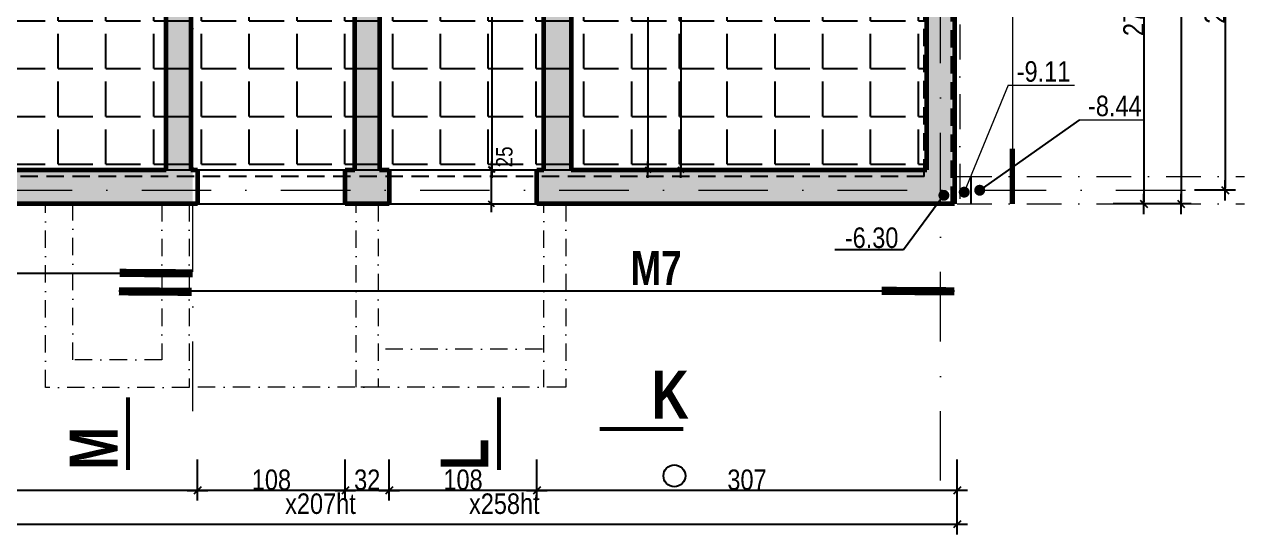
# Model space of a CAD drawing. Header units: millimetres. Extents: x 16050 to 21990, y -27198 to -22998.
# Drawn here: x 18451 to 19342, y -25696 to -25323 of the extents above; entities that cross this region are included whole.
import ezdxf
from ezdxf.enums import TextEntityAlignment as Align

# ---------------------------------------------------------------- set-up
doc = ezdxf.new("R2010")
doc.units = ezdxf.units.MM
doc.linetypes.add('CACHEX2', pattern=[19.05, 12.7, -6.35])
doc.linetypes.add('TIRETPTX2', pattern=[50.8, 25.4, -12.7, 0, -12.7])
for name, color, linetype in [('01_cote_gen', 4, 'Continuous'), ('01_linteaux', 2, 'Continuous'), ('01_murs_sup', 2, 'CACHEX2'), ('01_poch_murs', 253, 'Continuous'), ('01_texte', 230, 'Continuous'), ('AA_COTES', 2, 'Continuous')]:
    doc.layers.add(name, color=color, linetype=linetype)
doc.layers.add('01_murs_coup', color=5, linetype='Continuous', lineweight=60)
doc.layers.add('01_tram_axes', color=2, linetype='TIRETPTX2', lineweight=9)
doc.styles.add('ARIAL NA', font='ARIALN.TTF')
doc.styles.add('Arial Narrow', font='ARIALN.TTF')
doc.styles.add('impact', font='impact.ttf')
doc.styles.add('STYLE2', font='ARIALN.TTF')
doc.dimstyles.new('JB50', dxfattribs={"dimscale": 0.1, "dimtxt": 150, "dimasz": 15, "dimexe": 0.1, "dimexo": 0.1, "dimgap": 0.09, "dimtad": 1, "dimdec": 1, "dimdsep": 46, "dimtxsty": 'STYLE2', "dimblk1": 'BOND_G', "dimblk2": 'BOND_D', "dimsah": 1, "dimcen": 1.5, "dimdle": 0.01, "dimse1": 1, "dimse2": 1, "dimclrd": 4, "dimclre": 2, "dimclrt": 6, "dimazin": 2, "dimtfac": 2.333333, "dimtdec": 1, "dimtix": 1, "dimtmove": 2, "dimatfit": 3, "dimldrblk": 'BOND_G', "dimfxl": 1, "dimtolj": 1, "dimtzin": 0, "dimarcsym": 0})
doc.dimstyles.new('JB50res', dxfattribs={"dimscale": 0.1, "dimtxt": 120, "dimasz": 12, "dimexe": 0.1, "dimexo": 0.1, "dimgap": 0.09, "dimtad": 1, "dimdec": 1, "dimdsep": 46, "dimtxsty": 'STYLE2', "dimblk1": 'BOND_G', "dimblk2": 'BOND_D', "dimsah": 1, "dimcen": 1.5, "dimdle": 0.01, "dimse1": 1, "dimse2": 1, "dimclrd": 4, "dimclre": 2, "dimclrt": 6, "dimazin": 2, "dimtfac": 2.333333, "dimtdec": 1, "dimtix": 1, "dimtmove": 2, "dimatfit": 3, "dimldrblk": 'BOND_G', "dimfxl": 1, "dimtolj": 1, "dimtzin": 0, "dimarcsym": 0})

# ---------------------------------------------------------------- blocks, each defined once
blk = doc.blocks.new('BOND_G')
at = {"layer": 'AA_COTES', "color": 0}
for p, q in [((0, -5), (0, 15)), ((5, 0), (-5, 0)), ((1.77, 1.77), (-1.77, -1.77))]:
    blk.add_line(p, q, dxfattribs=at)
blk = doc.blocks.new('BOND_D')
at = {"layer": 'AA_COTES', "color": 0}
for p, q in [((5, 0), (-5, 0)), ((-1.77, -1.77), (1.77, 1.77)), ((0, 5), (0, -15))]:
    blk.add_line(p, q, dxfattribs=at)
blk = doc.blocks.new('*D7354')
at = {"layer": '01_cote_gen', "color": 4, "lineweight": -2, "ltscale": 0.1, "transparency": 16777216}
blk.add_line((19130.72, -25663.69), (18826.72, -25663.69), dxfattribs=at)
at = {"layer": 'Defpoints', "color": 0, "ltscale": 0.1, "transparency": 16777216}
for p in [(18825.22, -25481.75), (19132.22, -25494.25), (18825.22, -25663.69)]:
    blk.add_point(p, dxfattribs=at)
at = {"layer": '01_cote_gen', "color": 4, "lineweight": -2, "ltscale": 0.1, "transparency": 16777216, "xscale": 1.5, "yscale": 1.5, "zscale": 1.5, "rotation": 180}
blk.add_blockref('BOND_D', (18825.22, -25663.69), dxfattribs=at)
at = {"layer": '01_cote_gen', "color": 4, "lineweight": -2, "ltscale": 0.1, "transparency": 16777216, "xscale": 1.5, "yscale": 1.5, "zscale": 1.5}
blk.add_blockref('BOND_G', (19132.22, -25663.69), dxfattribs=at)
at = {"layer": '01_cote_gen', "color": 6, "ltscale": 0.1, "transparency": 16777216, "insert": (18978.72, -25656.03), "char_height": 15, "attachment_point": 5, "style": 'STYLE2'}
blk.add_mtext('\\A1;307', dxfattribs=at)
blk = doc.blocks.new('*D7355')
at = {"layer": '01_cote_gen', "color": 4, "lineweight": -2, "ltscale": 0.1, "transparency": 16777216}
blk.add_line((18823.72, -25663.69), (18718.72, -25663.69), dxfattribs=at)
at = {"layer": 'Defpoints', "color": 0, "ltscale": 0.1, "transparency": 16777216}
for p in [(18825.22, -25481.75), (18717.22, -25494.25), (18717.22, -25663.69)]:
    blk.add_point(p, dxfattribs=at)
at = {"layer": '01_cote_gen', "color": 4, "lineweight": -2, "ltscale": 0.1, "transparency": 16777216, "xscale": 1.5, "yscale": 1.5, "zscale": 1.5, "rotation": 180}
blk.add_blockref('BOND_D', (18717.22, -25663.69), dxfattribs=at)
at = {"layer": '01_cote_gen', "color": 4, "lineweight": -2, "ltscale": 0.1, "transparency": 16777216, "xscale": 1.5, "yscale": 1.5, "zscale": 1.5}
blk.add_blockref('BOND_G', (18825.22, -25663.69), dxfattribs=at)
at = {"layer": '01_cote_gen', "color": 6, "ltscale": 0.1, "transparency": 16777216, "insert": (18771.22, -25656.03), "char_height": 15, "attachment_point": 5, "style": 'STYLE2'}
blk.add_mtext('\\A1;108', dxfattribs=at)
blk = doc.blocks.new('*D7356')
at = {"layer": '01_cote_gen', "color": 4, "lineweight": -2, "ltscale": 0.1, "transparency": 16777216}
blk.add_line((18715.72, -25663.69), (18686.72, -25663.69), dxfattribs=at)
at = {"layer": 'Defpoints', "color": 0, "ltscale": 0.1, "transparency": 16777216}
for p in [(18685.22, -25494.25), (18717.22, -25494.25), (18685.22, -25663.69)]:
    blk.add_point(p, dxfattribs=at)
at = {"layer": '01_cote_gen', "color": 4, "lineweight": -2, "ltscale": 0.1, "transparency": 16777216, "xscale": 1.5, "yscale": 1.5, "zscale": 1.5, "rotation": 180}
blk.add_blockref('BOND_D', (18685.22, -25663.69), dxfattribs=at)
at = {"layer": '01_cote_gen', "color": 4, "lineweight": -2, "ltscale": 0.1, "transparency": 16777216, "xscale": 1.5, "yscale": 1.5, "zscale": 1.5}
blk.add_blockref('BOND_G', (18717.22, -25663.69), dxfattribs=at)
at = {"layer": '01_cote_gen', "color": 6, "ltscale": 0.1, "transparency": 16777216, "insert": (18701.22, -25656.03), "char_height": 15, "attachment_point": 5, "style": 'STYLE2'}
blk.add_mtext('\\A1;32', dxfattribs=at)
blk = doc.blocks.new('*D7357')
at = {"layer": '01_cote_gen', "color": 4, "lineweight": -2, "ltscale": 0.1, "transparency": 16777216}
blk.add_line((18683.72, -25663.69), (18578.72, -25663.69), dxfattribs=at)
at = {"layer": 'Defpoints', "color": 0, "ltscale": 0.1, "transparency": 16777216}
for p in [(18577.22, -25494.25), (18685.22, -25494.25), (18577.22, -25663.69)]:
    blk.add_point(p, dxfattribs=at)
at = {"layer": '01_cote_gen', "color": 4, "lineweight": -2, "ltscale": 0.1, "transparency": 16777216, "xscale": 1.5, "yscale": 1.5, "zscale": 1.5, "rotation": 180}
blk.add_blockref('BOND_D', (18577.22, -25663.69), dxfattribs=at)
at = {"layer": '01_cote_gen', "color": 4, "lineweight": -2, "ltscale": 0.1, "transparency": 16777216, "xscale": 1.5, "yscale": 1.5, "zscale": 1.5}
blk.add_blockref('BOND_G', (18685.22, -25663.69), dxfattribs=at)
at = {"layer": '01_cote_gen', "color": 6, "ltscale": 0.1, "transparency": 16777216, "insert": (18631.22, -25656.03), "char_height": 15, "attachment_point": 5, "style": 'STYLE2'}
blk.add_mtext('\\A1;108', dxfattribs=at)
blk = doc.blocks.new('*D7358')
at = {"layer": '01_cote_gen', "color": 4, "lineweight": -2, "ltscale": 0.1, "transparency": 16777216}
blk.add_line((18575.72, -25663.69), (17708.72, -25663.69), dxfattribs=at)
at = {"layer": 'Defpoints', "color": 0, "ltscale": 0.1, "transparency": 16777216}
for p in [(17707.22, -25494.25), (18577.22, -25494.25), (17707.22, -25663.69)]:
    blk.add_point(p, dxfattribs=at)
at = {"layer": '01_cote_gen', "color": 4, "lineweight": -2, "ltscale": 0.1, "transparency": 16777216, "xscale": 1.5, "yscale": 1.5, "zscale": 1.5, "rotation": 180}
blk.add_blockref('BOND_D', (17707.22, -25663.69), dxfattribs=at)
at = {"layer": '01_cote_gen', "color": 4, "lineweight": -2, "ltscale": 0.1, "transparency": 16777216, "xscale": 1.5, "yscale": 1.5, "zscale": 1.5}
blk.add_blockref('BOND_G', (18577.22, -25663.69), dxfattribs=at)
at = {"layer": '01_cote_gen', "color": 6, "ltscale": 0.1, "transparency": 16777216, "insert": (18142.22, -25656.03), "char_height": 15, "attachment_point": 5, "style": 'STYLE2'}
blk.add_mtext('\\A1;870', dxfattribs=at)
blk = doc.blocks.new('*D7359')
at = {"layer": '01_cote_gen', "color": 4, "lineweight": -2, "ltscale": 0.1, "transparency": 16777216}
blk.add_line((19130.72, -25688.49), (17708.72, -25688.49), dxfattribs=at)
at = {"layer": 'Defpoints', "color": 0, "ltscale": 0.1, "transparency": 16777216}
for p in [(17707.22, -25669.69), (19132.22, -25669.69), (17707.22, -25688.49)]:
    blk.add_point(p, dxfattribs=at)
at = {"layer": '01_cote_gen', "color": 4, "lineweight": -2, "ltscale": 0.1, "transparency": 16777216, "xscale": 1.5, "yscale": 1.5, "zscale": 1.5, "rotation": 180}
blk.add_blockref('BOND_D', (17707.22, -25688.49), dxfattribs=at)
at = {"layer": '01_cote_gen', "color": 4, "lineweight": -2, "ltscale": 0.1, "transparency": 16777216, "xscale": 1.5, "yscale": 1.5, "zscale": 1.5}
blk.add_blockref('BOND_G', (19132.22, -25688.49), dxfattribs=at)
at = {"layer": '01_cote_gen', "color": 6, "ltscale": 0.1, "transparency": 16777216, "insert": (18419.72, -25680.82), "char_height": 15, "attachment_point": 5, "style": 'STYLE2'}
blk.add_mtext('\\A1;1425', dxfattribs=at)
blk = doc.blocks.new('*D7418')
at = {"layer": '01_cote_gen', "color": 4, "lineweight": -2, "ltscale": 0.1, "transparency": 16777216}
blk.add_line((18791.99, -25453.21), (18791.99, -25430.61), dxfattribs=at)
at = {"layer": 'Defpoints', "color": 0, "ltscale": 0.1, "transparency": 16777216}
for p in [(18791.99, -25429.41), (18807.48, -25429.41), (18807.48, -25454.41)]:
    blk.add_point(p, dxfattribs=at)
at = {"layer": '01_cote_gen', "color": 4, "lineweight": -2, "ltscale": 0.1, "transparency": 16777216, "xscale": 1.2, "yscale": 1.2, "zscale": 1.2}
for name, p, rotation in [('BOND_D', (18791.99, -25429.41), 90), ('BOND_G', (18791.99, -25454.41), 270)]:
    blk.add_blockref(name, p, dxfattribs=dict(at, rotation=rotation))
at = {"layer": '01_cote_gen', "color": 6, "ltscale": 0.1, "transparency": 16777216, "insert": (18801.45, -25420.03), "char_height": 12, "attachment_point": 5, "rotation": 90, "style": 'STYLE2'}
blk.add_mtext('\\A1;25', dxfattribs=at)
blk = doc.blocks.new('*D7419')
at = {"layer": '01_cote_gen', "color": 4, "lineweight": -2, "ltscale": 0.1, "transparency": 16777216}
blk.add_line((18792.48, -25428.21), (18792.48, -24897.61), dxfattribs=at)
at = {"layer": 'Defpoints', "color": 0, "ltscale": 0.1, "transparency": 16777216}
for p in [(18792.48, -24896.41), (18807.97, -24896.41), (18807.97, -25429.41)]:
    blk.add_point(p, dxfattribs=at)
at = {"layer": '01_cote_gen', "color": 4, "lineweight": -2, "ltscale": 0.1, "transparency": 16777216, "xscale": 1.2, "yscale": 1.2, "zscale": 1.2}
for name, p, rotation in [('BOND_D', (18792.48, -24896.41), 90), ('BOND_G', (18792.48, -25429.41), 270)]:
    blk.add_blockref(name, p, dxfattribs=dict(at, rotation=rotation))
at = {"layer": '01_cote_gen', "color": 6, "ltscale": 0.1, "transparency": 16777216, "insert": (18786.35, -25211), "char_height": 12, "attachment_point": 5, "rotation": 90, "style": 'STYLE2'}
blk.add_mtext('\\A1;533', dxfattribs=at)
blk = doc.blocks.new('*D7421')
at = {"layer": '01_cote_gen', "color": 4, "lineweight": -2, "ltscale": 0.1, "transparency": 16777216}
blk.add_line((19295.85, -23797.91), (19295.85, -25452.91), dxfattribs=at)
at = {"layer": 'Defpoints', "color": 0, "ltscale": 0.1, "transparency": 16777216}
for p in [(19215.9, -23796.41), (19215.9, -25454.41), (19295.85, -25454.41)]:
    blk.add_point(p, dxfattribs=at)
at = {"layer": '01_cote_gen', "color": 4, "lineweight": -2, "ltscale": 0.1, "transparency": 16777216, "xscale": 1.5, "yscale": 1.5, "zscale": 1.5}
for name, p, rotation in [('BOND_G', (19295.85, -23796.41), 90), ('BOND_D', (19295.85, -25454.41), 270)]:
    blk.add_blockref(name, p, dxfattribs=dict(at, rotation=rotation))
at = {"layer": '01_cote_gen', "color": 6, "ltscale": 0.1, "transparency": 16777216, "insert": (19288.19, -24625.41), "char_height": 15, "attachment_point": 5, "rotation": 90, "style": 'STYLE2'}
blk.add_mtext('\\A1;1658', dxfattribs=at)
blk = doc.blocks.new('*D7596')
at = {"layer": '01_cote_gen', "color": 4, "lineweight": -2, "ltscale": 0.1, "transparency": 16777216}
blk.add_line((19328.1, -25173.91), (19328.1, -25442.91), dxfattribs=at)
at = {"layer": 'Defpoints', "color": 0, "ltscale": 0.1, "transparency": 16777216}
for p in [(19305.6, -25172.41), (19328.1, -25444.41), (19342.3, -25444.41)]:
    blk.add_point(p, dxfattribs=at)
at = {"layer": '01_cote_gen', "color": 4, "lineweight": -2, "ltscale": 0.1, "transparency": 16777216, "xscale": 1.5, "yscale": 1.5, "zscale": 1.5}
for name, p, rotation in [('BOND_G', (19328.1, -25172.41), 90), ('BOND_D', (19328.1, -25444.41), 270)]:
    blk.add_blockref(name, p, dxfattribs=dict(at, rotation=rotation))
at = {"layer": '01_cote_gen', "color": 6, "ltscale": 0.1, "transparency": 16777216, "insert": (19320.56, -25308.41), "char_height": 15, "attachment_point": 5, "rotation": 90, "style": 'STYLE2'}
blk.add_mtext('\\A1;272', dxfattribs=at)
blk = doc.blocks.new('*D7607')
at = {"layer": '01_cote_gen', "color": 4, "lineweight": -2, "ltscale": 0.1, "transparency": 16777216}
blk.add_line((18930.35, -24877.61), (18930.35, -25428.21), dxfattribs=at)
at = {"layer": 'Defpoints', "color": 0, "ltscale": 0.1, "transparency": 16777216}
for p in [(18846.04, -24876.41), (18930.35, -25429.41), (18952.17, -25429.41)]:
    blk.add_point(p, dxfattribs=at)
at = {"layer": '01_cote_gen', "color": 4, "lineweight": -2, "ltscale": 0.1, "transparency": 16777216, "xscale": 1.2, "yscale": 1.2, "zscale": 1.2}
for name, p, rotation in [('BOND_G', (18930.35, -24876.41), 90), ('BOND_D', (18930.35, -25429.41), 270)]:
    blk.add_blockref(name, p, dxfattribs=dict(at, rotation=rotation))
at = {"layer": '01_cote_gen', "color": 6, "ltscale": 0.1, "transparency": 16777216, "insert": (18924.21, -25117.91), "char_height": 12, "attachment_point": 5, "rotation": 90, "style": 'STYLE2'}
blk.add_mtext('\\A1;553', dxfattribs=at)
blk = doc.blocks.new('*D7610')
at = {"layer": '01_cote_gen', "color": 4, "lineweight": -2, "ltscale": 0.1, "transparency": 16777216}
blk.add_line((18906.35, -25181.62), (18906.35, -25428.21), dxfattribs=at)
at = {"layer": 'Defpoints', "color": 0, "ltscale": 0.1, "transparency": 16777216}
for p in [(18898.85, -25180.42), (18898.85, -25429.41), (18906.35, -25429.41)]:
    blk.add_point(p, dxfattribs=at)
at = {"layer": '01_cote_gen', "color": 4, "lineweight": -2, "ltscale": 0.1, "transparency": 16777216, "xscale": 1.2, "yscale": 1.2, "zscale": 1.2}
for name, p, rotation in [('BOND_G', (18906.35, -25180.42), 90), ('BOND_D', (18906.35, -25429.41), 270)]:
    blk.add_blockref(name, p, dxfattribs=dict(at, rotation=rotation))
at = {"layer": '01_cote_gen', "color": 6, "ltscale": 0.1, "transparency": 16777216, "insert": (18900.21, -25304.91), "char_height": 12, "attachment_point": 5, "rotation": 90, "style": 'STYLE2'}
blk.add_mtext('\\A1;249', dxfattribs=at)
blk = doc.blocks.new('*D7620')
at = {"layer": '01_cote_gen', "color": 4, "lineweight": -2, "ltscale": 0.1, "transparency": 16777216}
blk.add_line((19268.68, -25181.92), (19268.68, -25452.91), dxfattribs=at)
at = {"layer": 'Defpoints', "color": 0, "ltscale": 0.1, "transparency": 16777216}
for p in [(19261.18, -25180.42), (19100.55, -25454.41), (19268.68, -25454.41)]:
    blk.add_point(p, dxfattribs=at)
at = {"layer": '01_cote_gen', "color": 4, "lineweight": -2, "ltscale": 0.1, "transparency": 16777216, "xscale": 1.5, "yscale": 1.5, "zscale": 1.5}
for name, p, rotation in [('BOND_G', (19268.68, -25180.42), 90), ('BOND_D', (19268.68, -25454.41), 270)]:
    blk.add_blockref(name, p, dxfattribs=dict(at, rotation=rotation))
at = {"layer": '01_cote_gen', "color": 6, "ltscale": 0.1, "transparency": 16777216, "insert": (19261.14, -25317.41), "char_height": 15, "attachment_point": 5, "rotation": 90, "style": 'STYLE2'}
blk.add_mtext('\\A1;274', dxfattribs=at)

msp = doc.modelspace()

# ---------------------------------------------------------------- hatches: boundary and pattern name
at = {"layer": '01_poch_murs', "ltscale": 200}
h = msp.add_hatch(color=256, dxfattribs=at)
h.dxf.hatch_style = 1
h.paths.add_polyline_path([(17727.22, -23821.41), (17707.22, -23821.41), (17707.22, -24246.41), (17727.22, -24246.41)])
h.paths.add_polyline_path([(18574.07, -23796.41), (18906.12, -23796.41), (17715.71, -23796.41), (17715.71, -23796.41), (18498.22, -23796.42), (18574.08, -23796.42)])
h.paths.add_polyline_path([(18584.22, -23821.41), (18564.22, -23821.41), (18564.22, -24246.41), (18584.22, -24246.41)])
h.paths.add_polyline_path([(18830.22, -25429.41), (18850.22, -25429.41), (18850.22, -24876.41), (18686.22, -24876.41), (18686.22, -24896.41), (18692.22, -24896.41), (18692.22, -25140.42), (18710.22, -25140.42), (18710.22, -24896.41), (18830.22, -24896.41)])
h = msp.add_hatch(color=256, dxfattribs=at)
h.dxf.hatch_style = 1
h.paths.add_polyline_path([(18179.99, -25434.41), (17727.22, -25434.41), (17727.22, -25429.41), (17715.73, -25429.41), (17715.73, -25444.41), (18130.44, -25444.41)])
h.paths.add_polyline_path([(18204.77, -25429.41), (17727.22, -25429.41), (17727.22, -25434.41), (18179.99, -25434.41)])
h.paths.add_polyline_path([(17715.73, -25429.41), (17707.22, -25429.41), (17707.22, -25444.41), (17715.73, -25444.41)])
h.paths.add_polyline_path([(18130.44, -25444.41), (17715.73, -25444.41), (17715.73, -25445.15, -0.414217), (17717.73, -25447.15, -0.30595), (17716.48, -25449.01), (17718.66, -25454.41), (18080.89, -25454.41)])
h.paths.add_polyline_path([(17715.73, -25449.15, -0.414217), (17713.73, -25447.15, -0.41421), (17715.73, -25445.15), (17715.73, -25444.41), (17707.22, -25444.41), (17707.22, -25454.41), (17715.73, -25454.41)])
h.paths.add_polyline_path([(18294.73, -25434.41), (18179.99, -25434.41), (18130.44, -25444.41), (18294.73, -25444.41)])
h.paths.add_polyline_path([(18294.73, -25429.41), (18284.22, -25429.41), (18204.77, -25429.41), (18179.99, -25434.41), (18294.73, -25434.41)])
h.paths.add_polyline_path([(18294.73, -25444.41), (18130.44, -25444.41), (18080.89, -25454.41), (18294.73, -25454.41)])
h.paths.add_polyline_path([(18573.75, -25444.41), (18294.73, -25444.41), (18294.73, -25454.41), (18573.75, -25454.41)])
h.paths.add_polyline_path([(18573.75, -25429.41), (18572.22, -25429.41), (18554.22, -25429.41), (18304.22, -25429.41), (18294.73, -25429.41), (18294.73, -25444.41), (18573.75, -25444.41)])
h.paths.add_polyline_path([(18717.22, -25434.41), (18685.22, -25434.41), (18685.22, -25444.41), (18717.22, -25444.41)])
h.paths.add_polyline_path([(18717.22, -25429.41), (18710.22, -25429.41), (18692.22, -25429.41), (18685.22, -25429.41), (18685.22, -25434.41), (18717.22, -25434.41)])
h.paths.add_polyline_path([(18717.22, -25444.41), (18685.22, -25444.41), (18685.22, -25454.41), (18685.22, -25454.41), (18717.22, -25454.41)])
h.paths.add_polyline_path([(19120.22, -25451.3), (19120.22, -25444.41), (18825.22, -25444.41), (18825.22, -25454.41), (19117.92, -25454.41)])
h.paths.add_polyline_path([(19120.22, -25186.63, -0.408478), (19118.26, -25184.63, -0.408478), (19120.22, -25182.63), (19120.22, -25180.42), (19110.22, -25180.42), (19110.22, -25429.41), (19108.22, -25429.41), (19108.22, -25434.41), (18825.22, -25434.41), (18825.22, -25444.41), (19120.22, -25444.41)])
h.paths.add_polyline_path([(19108.22, -25429.41), (18850.22, -25429.41), (18830.22, -25429.41), (18825.22, -25429.41), (18825.22, -25434.41), (19108.22, -25434.41)], flags=17)
h.paths.add_polyline_path([(19128.22, -25196.15), (19121.4, -25186.27, -0.157309), (19120.22, -25186.63), (19120.22, -25444.41), (19128.22, -25444.41)])
h.paths.add_polyline_path([(19128.22, -24818.42), (19120.22, -24818.42), (19120.22, -25172.41), (19128.22, -25172.41)])
h.paths.add_polyline_path([(19120.22, -24818.42), (19112.22, -24818.42), (19112.22, -25164.42), (19110.22, -25164.42), (19110.22, -25172.41), (19120.22, -25172.41)])
h.paths.add_polyline_path([(19112.22, -24818.42), (19120.22, -24818.42), (19120.22, -24718.42), (19112.22, -24718.42), (19112.22, -24562.41), (19110.22, -24562.41), (19110.22, -25164.42), (19112.22, -25164.42)])
h.paths.add_polyline_path([(19120.22, -25172.41), (19110.22, -25172.41), (19110.22, -25180.42), (19120.22, -25180.42)])
h.paths.add_polyline_path([(19128.22, -25172.41), (19120.22, -25172.41), (19120.22, -25180.42), (19128.22, -25180.42)])
h.paths.add_polyline_path([(19130.22, -24562.41), (19128.22, -24562.41), (19128.22, -24718.42), (19120.22, -24718.42), (19120.22, -24818.42), (19128.22, -24818.42), (19128.22, -25172.41), (19130.22, -25172.41)])
h.paths.add_polyline_path([(19128.22, -24562.41), (19120.22, -24562.41), (19120.22, -24718.42), (19128.22, -24718.42)])
h.paths.add_polyline_path([(19120.22, -24562.41), (19112.22, -24562.41), (19112.22, -24718.42), (19120.22, -24718.42)])
h.paths.add_polyline_path([(19120.22, -24414.41), (19112.22, -24414.41), (19112.22, -24479.42), (19110.22, -24479.42), (19110.22, -24497.42), (19112.22, -24497.42), (19112.22, -24562.41), (19120.22, -24562.41)])
h.paths.add_polyline_path([(19128.22, -24414.41), (19120.22, -24414.41), (19120.22, -24562.41), (19128.22, -24562.41)])
h.paths.add_polyline_path([(19130.22, -23821.41), (19128.22, -23821.41), (19128.22, -24158.42), (19120.22, -24158.42), (19120.22, -24258.42), (19128.22, -24258.42), (19128.22, -24414.41), (19130.22, -24414.41)])
h.paths.add_polyline_path([(19128.22, -24258.42), (19120.22, -24258.42), (19120.22, -24414.41), (19128.22, -24414.41)])
h.paths.add_polyline_path([(19120.22, -24258.42), (19112.22, -24258.42), (19112.22, -24414.41), (19120.22, -24414.41)])
h.paths.add_polyline_path([(19120.22, -24158.42), (19112.22, -24158.42), (19112.22, -23821.41), (19110.22, -23821.41), (19110.22, -24414.41), (19112.22, -24414.41), (19112.22, -24258.42), (19120.22, -24258.42)])
h = msp.add_hatch(color=256, dxfattribs=at)
h.dxf.hatch_style = 1
h.paths.add_polyline_path([(18710.22, -25140.42), (18692.22, -25140.42), (18692.22, -25180.42), (18710.22, -25180.42)])
h.paths.add_polyline_path([(18710.22, -25180.42), (18692.22, -25180.42), (18692.22, -25429.41), (18685.22, -25429.41), (18685.22, -25454.41), (18685.22, -25429.41), (18720.22, -25429.41), (18720.22, -25429.41), (18710.22, -25429.41)])
edge = h.paths.add_edge_path()
edge.add_line((17586.22, -25454.41), (17586.22, -25429.41))
edge.add_line((17586.22, -25429.41), (17128.22, -25429.41))
edge.add_line((17128.22, -25429.41), (17128.22, -25006.43))
edge.add_line((17128.22, -25006.43), (17108.22, -25006.43))
edge.add_line((17108.22, -25006.43), (17108.22, -25429.41))
edge.add_line((17108.22, -25429.41), (16517.22, -25429.41))
edge.add_line((16517.22, -25429.41), (16517.22, -25006.43))
edge.add_line((16517.22, -25006.43), (16497.22, -25006.43))
edge.add_line((16497.22, -25006.43), (16497.22, -25429.42))
edge.add_line((16497.22, -25429.42), (16453.84, -25429.41))
edge.add_arc((15648.21, -25004.12), 911, 330.37439, 332.17018, ccw=False)
edge.add_line((16440.12, -25454.45), (16497.22, -25454.45))
edge.add_line((16497.22, -25454.45), (16517.22, -25454.45))
edge.add_line((16517.22, -25454.45), (16517.22, -25454.41))
edge.add_line((16517.22, -25454.41), (17586.22, -25454.41))
h.paths.add_polyline_path([(17685.22, -25429.41), (17705.22, -25429.41), (17705.22, -25006.43), (17685.22, -25006.43)])
h.paths.add_polyline_path([(18554.22, -25429.41), (18572.22, -25429.41), (18572.22, -25006.41), (18554.22, -25006.41)])
h.paths.add_polyline_path([(17707.22, -25429.41), (17727.22, -25429.41), (17727.22, -25006.43), (17707.22, -25006.43)])
h.paths.add_polyline_path([(18284.22, -25429.41), (18304.22, -25429.41), (18304.22, -25006.41), (18284.22, -25006.41)])
h = msp.add_hatch(dxfattribs=at)
h.set_pattern_fill('ANGLE', color=256, scale=5)
h.set_pattern_definition([(0, (0, 0), (0, 34.925), [25.4, -9.525]), (90, (0, 0), (-34.925, 2e-15), [25.4, -9.525])])
h.paths.add_polyline_path([(18284.22, -25180.42), (17727.22, -25180.42), (17727.22, -25429.41), (18284.22, -25429.41)])
h.paths.add_polyline_path([(18368.22, -25180.42), (18304.22, -25180.42), (18304.22, -25429.41), (18368.22, -25429.41)], flags=17)
h.paths.add_polyline_path([(18554.22, -25180.42), (18368.22, -25180.42), (18368.22, -25429.41), (18554.22, -25429.41)])
h.paths.add_polyline_path([(18692.22, -25180.42), (18572.22, -25180.42), (18572.22, -25429.41), (18577.22, -25429.41), (18685.22, -25429.41), (18692.22, -25429.41)])
h.paths.add_polyline_path([(18830.22, -25180.42), (18710.22, -25180.42), (18710.22, -25429.41), (18720.22, -25429.41), (18825.22, -25429.41), (18830.22, -25429.41)])
h.paths.add_polyline_path([(19108.22, -25180.42), (18850.22, -25180.42), (18850.22, -25429.41), (19108.22, -25429.41)], flags=17)
h.paths.add_polyline_path([(18850.22, -25180.42), (18830.22, -25180.42), (18830.22, -25429.41), (18825.22, -25429.41), (18825.22, -25434.41), (19108.22, -25434.41), (19108.22, -25429.41), (18850.22, -25429.41)])
h.paths.add_polyline_path([(18710.22, -25180.42), (18692.22, -25180.42), (18692.22, -25429.41), (18685.22, -25429.41), (18685.22, -25434.41), (18720.22, -25434.41), (18720.22, -25429.41), (18710.22, -25429.41)])
h.paths.add_polyline_path([(18572.22, -25180.42), (18554.22, -25180.42), (18554.22, -25429.41), (18388.22, -25429.41), (18388.22, -25434.41), (18577.22, -25434.41), (18577.22, -25429.41), (18572.22, -25429.41)])
h.paths.add_polyline_path([(18304.22, -25180.42), (18284.22, -25180.42), (18284.22, -25429.41), (17727.22, -25429.41), (17727.22, -25434.41), (18368.22, -25434.41), (18368.22, -25429.41), (18304.22, -25429.41)])

# ---------------------------------------------------------------- linework, layer by layer
at = {"layer": '01_linteaux', "ltscale": 0.1}
for p, q in [((18577.22, -25429.41), (18685.22, -25429.41)), ((18717.22, -25429.41), (18825.22, -25429.41)), ((18577.22, -25454.41), (18685.22, -25454.41)), ((18717.22, -25454.41), (18825.22, -25454.41))]:
    msp.add_line(p, q, dxfattribs=at)
at = {"layer": '01_murs_coup'}
for p, q in [((19130.22, -23796.41), (19130.22, -25454.41)), ((19110.22, -25429.41), (19110.22, -23821.41)), ((18554.22, -25429.41), (18554.22, -24876.41)), ((18850.22, -24876.41), (18850.22, -25429.41)), ((18572.22, -24896.41), (18572.22, -25429.41)), ((18692.22, -25429.41), (18692.22, -24896.41)), ((18710.22, -24896.41), (18710.22, -25429.41)), ((18830.22, -25429.41), (18830.22, -24896.41)), ((18304.22, -25429.41), (18554.22, -25429.41)), ((18572.22, -25429.41), (18577.22, -25429.41)), ((18577.22, -25429.41), (18577.22, -25454.41)), ((18685.22, -25454.41), (18685.22, -25429.41)), ((18685.22, -25429.41), (18692.22, -25429.41)), ((18710.22, -25429.41), (18717.22, -25429.41)), ((18717.22, -25429.41), (18717.22, -25454.41)), ((18825.22, -25454.41), (18825.22, -25429.41)), ((18825.22, -25429.41), (18830.22, -25429.41)), ((18850.22, -25429.41), (19110.22, -25429.41)), ((18577.22, -25454.41), (17707.22, -25454.41)), ((18717.22, -25454.41), (18685.22, -25454.41)), ((19130.22, -25454.41), (18825.22, -25454.41))]:
    msp.add_line(p, q, dxfattribs=at)
at = {"layer": '01_murs_sup'}
for p, q in [((19128.22, -25454.41), (19128.22, -24818.42)), ((19108.22, -25434.41), (19108.22, -25180.42)), ((19108.22, -25434.41), (18388.22, -25434.41))]:
    msp.add_line(p, q, dxfattribs=at)
at = {"layer": '01_murs_sup', "ltscale": 2}
msp.add_line((19142.22, -25434.41), (19142.22, -25454.41), dxfattribs=at)
at = {"layer": '01_poch_murs', "ltscale": 200}
for p, q in [((18554.22, -25429.41), (18572.22, -25429.41)), ((18692.22, -25429.41), (18710.22, -25429.41)), ((18830.22, -25429.41), (18850.22, -25429.41))]:
    msp.add_line(p, q, dxfattribs=at)
msp.add_circle((18925.67, -25653.06), 8, dxfattribs=at)
at = {"layer": '01_texte', "lineweight": 0}
for p, q in [((19172.64, -23796.41), (19172.64, -25454.41)), ((19169.66, -25367.72), (19137.44, -25445.8)), ((19169.66, -25367.72), (19217.96, -25367.72)), ((19221.73, -25392.93), (19267.9, -25392.93))]:
    msp.add_line(p, q, dxfattribs=at)
at = {"layer": '01_texte'}
for p, q in [((19221.73, -25392.93), (19148.73, -25444.41)), ((19122.58, -25448.11), (19093.16, -25487.88)), ((19093.16, -25487.88), (19042.82, -25487.88)), ((18573.63, -25505.14), (17711.97, -25505.14)), ((19130.3, -25518.25), (18519.74, -25518.25))]:
    msp.add_line(p, q, dxfattribs=at)
at = {"layer": '01_texte', "lineweight": 0, "const_width": 4}
msp.add_lwpolyline([(19172.64, -25454.41), (19172.64, -25413.96)], dxfattribs=at)
at = {"layer": '01_texte', "const_width": 4}
for points in [[(19120.58, -25448.11, 1), (19124.58, -25448.11, 1)], [(19135.44, -25445.8, 1), (19139.44, -25445.8, 1)], [(19146.73, -25444.41, 1), (19150.73, -25444.41, 1)]]:
    msp.add_lwpolyline(points, format="xyb", close=True, dxfattribs=at)
at = {"layer": '01_texte'}
for points, const_width in [([(18573.63, -25505.14), (18520.35, -25504.78)], 6), ([(18573.63, -25505.14), (18529.47, -25504.78)], 3), ([(18573.02, -25518.61), (18519.74, -25518.25)], 6), ([(18573.02, -25518.61), (18528.86, -25518.25)], 3), ([(19130.3, -25518.25), (19077.02, -25517.89)], 6), ([(19130.3, -25518.25), (19086.14, -25517.89)], 3), ([(18526.5, -25595.69), (18526.5, -25648.77)], 3), ([(18797.44, -25595.69), (18797.44, -25648.77)], 3), ([(18932.3, -25618.83), (18871.02, -25618.83)], 3)]:
    msp.add_lwpolyline(points, dxfattribs=dict(at, const_width=const_width))
at = {"layer": '01_tram_axes', "color": 253, "ltscale": 2}
for p, q in [((18573.72, -25605.77), (18574.22, -23064.03)), ((19120.22, -25656.58), (19120.22, -23114.83)), ((16197.32, -25444.41), (19342.3, -25444.41))]:
    msp.add_line(p, q, dxfattribs=at)
at = {"layer": '01_tram_axes'}
for p, q in [((19134.22, -23796.41), (19134.22, -25454.41)), ((19132.22, -25434.41), (19342.3, -25434.41)), ((19132.22, -25454.41), (19342.3, -25454.41))]:
    msp.add_line(p, q, dxfattribs=at)
at = {"layer": '01_tram_axes', "ltscale": 0.5}
for p, q in [((18466.22, -25588.42), (18466.22, -25454.41)), ((18486.22, -25568.42), (18486.22, -25454.41)), ((18551.22, -25454.41), (18551.22, -25568.42)), ((18571.22, -25454.41), (18571.22, -25588.42)), ((18693.22, -25588.39), (18693.22, -25454.41)), ((18709.22, -25454.41), (18709.22, -25588.39)), ((18830.22, -25588.39), (18830.22, -25454.41)), ((18846.22, -25454.41), (18846.22, -25588.39)), ((18829.22, -25560.39), (18709.22, -25560.39)), ((18551.22, -25568.42), (18486.22, -25568.42)), ((18571.22, -25588.42), (18466.22, -25588.42)), ((18845.22, -25588.39), (18571.22, -25588.39)), ((18709.22, -25588.39), (18693.22, -25588.39)), ((18846.22, -25588.39), (18830.22, -25588.39))]:
    msp.add_line(p, q, dxfattribs=at)

# ---------------------------------------------------------------- texts
at = {"layer": '01_texte', "style": 'Arial Narrow'}
for s, p in [('-9.11', (19175.81, -25365.1)), ('-8.44', (19227.89, -25390.31))]:
    msp.add_text(s, height=15, rotation=0, dxfattribs=at).set_placement(p)
at = {"layer": '01_texte', "style": 'ARIAL NA'}
for s, p in [('-6.30', (19050.18, -25486.57)), ('x207ht', (18641.26, -25680.9)), ('x258ht', (18775.59, -25680.9))]:
    msp.add_text(s, height=15, dxfattribs=at).set_placement(p)
at = {"layer": '01_texte', "style": 'impact'}
msp.add_text(' M7', height=25, dxfattribs=at).set_placement((18908.58, -25521.17), align=Align.BOTTOM_CENTER)
for s, rotation, p in [('K', 0, (18922.64, -25621.68)), ('M', 90, (18529.35, -25632.96)), ('L', 90, (18800.29, -25637.5))]:
    msp.add_text(s, height=35, rotation=rotation, dxfattribs=at).set_placement(p, align=Align.BOTTOM_CENTER)

# ---------------------------------------------------------------- dimensions: what is measured, and where the dimension line sits
at = {"layer": '01_cote_gen', "ltscale": 0.1}
for base, p1, p2, dimstyle, picture, middle in [((19295.85, -25454.41), (19215.9, -23796.41), (19215.9, -25454.41), 'JB50', '*D7421', (19288.19, -24625.41)), ((19328.1, -25444.41), (19305.6, -25172.41), (19342.3, -25444.41), 'JB50', '*D7596', (19320.56, -25308.41)), ((18906.35, -25429.41), (18898.85, -25180.42), (18898.85, -25429.41), 'JB50res', '*D7610', (18900.21, -25304.91)), ((19268.68, -25454.41), (19261.18, -25180.42), (19100.55, -25454.41), 'JB50', '*D7620', (19261.14, -25317.41))]:
    dim = msp.add_linear_dim(base=base, p1=p1, p2=p2, angle=90, dimstyle=dimstyle, dxfattribs=at)
    dim.commit()
    dim.dimension.update_dxf_attribs({"geometry": picture, "text_midpoint": middle})
for base, p1, p2, picture, middle in [((18930.35, -25429.41), (18846.04, -24876.41), (18952.17, -25429.41), '*D7607', (18924.21, -25117.91)), ((18792.48, -24896.41), (18807.97, -25429.41), (18807.97, -24896.41), '*D7419', (18786.35, -25211)), ((18791.99, -25429.41), (18807.48, -25454.41), (18807.48, -25429.41), '*D7418', (18801.45, -25420.03))]:
    dim = msp.add_linear_dim(base=base, p1=p1, p2=p2, angle=90, dimstyle='JB50res', dxfattribs=at)
    dim.commit()
    dim.dimension.update_dxf_attribs({"geometry": picture, "text_midpoint": middle, "dimtype": 160})
for base, p1, p2, picture, middle in [((18717.22, -25663.69), (18825.22, -25481.75), (18717.22, -25494.25), '*D7355', (18771.22, -25656.03)), ((18825.22, -25663.69), (19132.22, -25494.25), (18825.22, -25481.75), '*D7354', (18978.72, -25656.03)), ((17707.22, -25663.69), (18577.22, -25494.25), (17707.22, -25494.25), '*D7358', (18142.22, -25656.03)), ((18577.22, -25663.69), (18685.22, -25494.25), (18577.22, -25494.25), '*D7357', (18631.22, -25656.03)), ((18685.22, -25663.69), (18717.22, -25494.25), (18685.22, -25494.25), '*D7356', (18701.22, -25656.03)), ((17707.22, -25688.49), (19132.22, -25669.69), (17707.22, -25669.69), '*D7359', (18419.72, -25680.82))]:
    dim = msp.add_linear_dim(base=base, p1=p1, p2=p2, dimstyle='JB50', dxfattribs=at)
    dim.commit()
    dim.dimension.update_dxf_attribs({"geometry": picture, "text_midpoint": middle})

doc.saveas('drawing.dxf')
